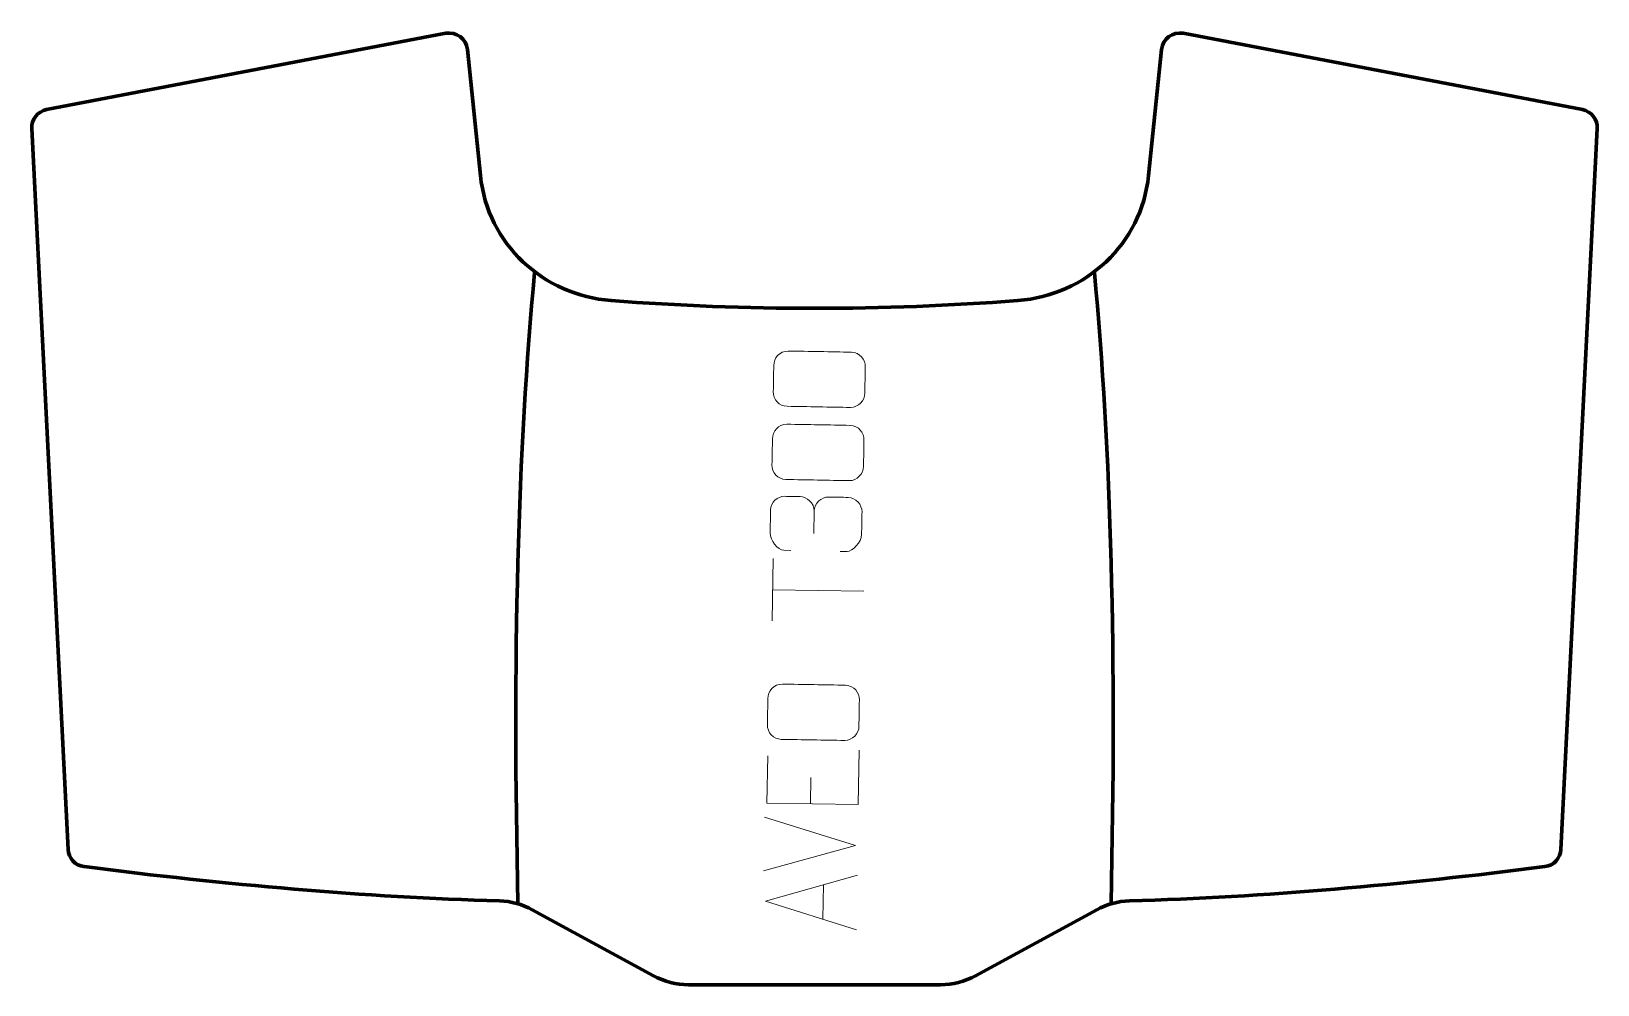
# Model space of a CAD drawing. Header units: millimetres. Extents: x -214 to 214, y -130 to 130.
import ezdxf

# ---------------------------------------------------------------- set-up
doc = ezdxf.new("R2010")
doc.units = ezdxf.units.MM
doc.header["$MEASUREMENT"] = 0
for name, color, linetype in [('layer 1', 7, 'Continuous'), ('layer 2', 7, 'Continuous'), ('layer 3', 7, 'Continuous')]:
    doc.layers.add(name, color=color, linetype=linetype)

msp = doc.modelspace()

# ---------------------------------------------------------------- linework, layer by layer
at = {"layer": 'layer 1', "color": 250, "lineweight": 9}
for points, knots in [([(-11.2555, 32.0527), (-11.2137, 34.4184), (-11.1718, 36.7846), (-11.13, 39.1507), (-11.13, 39.1507), (-11.1305, 41.1315), (-9.6007, 43.1308), (-7.1585, 43.1147), (-7.1585, 43.1147), (-1.402, 43.0125), (4.3549, 42.9107), (10.1122, 42.8093), (10.1122, 42.8093), (12.437, 42.626), (13.8889, 40.8937), (13.8611, 38.7087), (13.8611, 38.7087), (13.8187, 36.3367), (13.7768, 33.9647), (13.7352, 31.593), (13.7352, 31.593), (13.8061, 29.633), (11.883, 27.6603), (9.8626, 27.7074), (9.8626, 27.7074), (4.0828, 27.81), (-1.6965, 27.9122), (-7.4754, 28.014), (-7.4754, 28.014), (-9.617, 28.0562), (-11.3078, 29.8635), (-11.2555, 32.0527)], [0, 0, 0, 0, 0.11111111, 0.11111111, 0.11111111, 0.11111111, 0.22222222, 0.22222222, 0.22222222, 0.22222222, 0.33333333, 0.33333333, 0.33333333, 0.33333333, 0.44444444, 0.44444444, 0.44444444, 0.44444444, 0.55555556, 0.55555556, 0.55555556, 0.55555556, 0.66666667, 0.66666667, 0.66666667, 0.66666667, 0.77777778, 0.77777778, 0.77777778, 0.77777778, 1, 1, 1, 1]), ([(-11.6092, 12.0558), (-11.5673, 14.4216), (-11.5255, 16.7877), (-11.4836, 19.1539), (-11.4836, 19.1539), (-11.4842, 21.1346), (-9.9543, 23.1339), (-7.5121, 23.1178), (-7.5121, 23.1178), (-1.7556, 23.0156), (4.0013, 22.9138), (9.7586, 22.8124), (9.7586, 22.8124), (12.0833, 22.6291), (13.5352, 20.8968), (13.5074, 18.7119), (13.5074, 18.7119), (13.4651, 16.3398), (13.4231, 13.9678), (13.3816, 11.5961), (13.3816, 11.5961), (13.4525, 9.6361), (11.5293, 7.6634), (9.5089, 7.7105), (9.5089, 7.7105), (3.7292, 7.8131), (-2.0501, 7.9154), (-7.8291, 8.0172), (-7.8291, 8.0172), (-9.9707, 8.0594), (-11.6614, 9.8666), (-11.6092, 12.0558)], [0, 0, 0, 0, 0.11111111, 0.11111111, 0.11111111, 0.11111111, 0.22222222, 0.22222222, 0.22222222, 0.22222222, 0.33333333, 0.33333333, 0.33333333, 0.33333333, 0.44444444, 0.44444444, 0.44444444, 0.44444444, 0.55555556, 0.55555556, 0.55555556, 0.55555556, 0.66666667, 0.66666667, 0.66666667, 0.66666667, 0.77777778, 0.77777778, 0.77777778, 0.77777778, 1, 1, 1, 1]), ([(-6.4934, -11.347), (-6.4934, -11.347), (-8.3504, -11.3141), (-8.3504, -11.3141), (-8.3504, -11.3141), (-10.0923, -11.2976), (-12.163, -8.5961), (-12.1038, -6.5377), (-12.1038, -6.5377), (-12.0673, -4.474), (-12.0308, -2.4102), (-11.9943, -0.3469), (-11.9943, -0.3469), (-11.9644, 1.8475), (-10.0895, 3.4129), (-8.177, 3.4234), (-8.177, 3.4234), (-6.7421, 3.3977), (-5.3072, 3.3723), (-3.872, 3.3473), (-3.872, 3.3473), (-2.2196, 3.2694), (-0.0182, 1.6277), (-0.0671, -0.5702), (-0.0671, -0.5702), (-0.017, 1.6331), (1.8144, 3.2089), (3.8745, 3.2265), (3.8745, 3.2265), (5.659, 3.1945), (7.4434, 3.163), (9.2282, 3.1318), (9.2282, 3.1318), (11.2895, 3.1054), (13.016, 1.0197), (12.9757, -0.8008), (12.9757, -0.8008), (12.9388, -2.8657), (12.9023, -4.9306), (12.8661, -6.9959), (12.8661, -6.9959), (12.8162, -9.164), (10.3716, -11.6522), (8.9098, -11.6449), (8.9098, -11.6449), (8.9098, -11.6449), (7.0015, -11.6111), (7.0015, -11.6111)], [0, 0, 0, 0, 0.07692308, 0.07692308, 0.07692308, 0.07692308, 0.15384615, 0.15384615, 0.15384615, 0.15384615, 0.23076923, 0.23076923, 0.23076923, 0.23076923, 0.30769231, 0.30769231, 0.30769231, 0.30769231, 0.38461538, 0.38461538, 0.38461538, 0.38461538, 0.46153846, 0.46153846, 0.46153846, 0.46153846, 0.53846154, 0.53846154, 0.53846154, 0.53846154, 0.61538462, 0.61538462, 0.61538462, 0.61538462, 0.69230769, 0.69230769, 0.69230769, 0.69230769, 0.76923077, 0.76923077, 0.76923077, 0.76923077, 0.84615385, 0.84615385, 0.84615385, 0.84615385, 1, 1, 1, 1]), ([(-12.8647, -58.9331), (-12.8228, -56.5673), (-12.781, -54.2012), (-12.7391, -51.835), (-12.7391, -51.835), (-12.7397, -49.8543), (-11.2098, -47.855), (-8.7676, -47.871), (-8.7676, -47.871), (-3.0111, -47.9733), (2.7458, -48.0751), (8.5031, -48.1765), (8.5031, -48.1765), (10.8278, -48.3598), (12.2797, -50.0921), (12.2519, -52.277), (12.2519, -52.277), (12.2096, -54.6491), (12.1676, -57.0211), (12.1261, -59.3928), (12.1261, -59.3928), (12.197, -61.3528), (10.2738, -63.3255), (8.2534, -63.2784), (8.2534, -63.2784), (2.4737, -63.1758), (-3.3056, -63.0735), (-9.0846, -62.9717), (-9.0846, -62.9717), (-11.2262, -62.9295), (-12.9169, -61.1223), (-12.8647, -58.9331)], [0, 0, 0, 0, 0.11111111, 0.11111111, 0.11111111, 0.11111111, 0.22222222, 0.22222222, 0.22222222, 0.22222222, 0.33333333, 0.33333333, 0.33333333, 0.33333333, 0.44444444, 0.44444444, 0.44444444, 0.44444444, 0.55555556, 0.55555556, 0.55555556, 0.55555556, 0.66666667, 0.66666667, 0.66666667, 0.66666667, 0.77777778, 0.77777778, 0.77777778, 0.77777778, 1, 1, 1, 1]), ([(-12.769, -67.5033), (-12.769, -67.5033), (-12.9966, -80.3753), (-12.9966, -80.3753), (-12.9966, -80.3753), (-12.9966, -80.3753), (11.953, -80.8166), (11.953, -80.8166), (11.953, -80.8166), (11.953, -80.8166), (12.2159, -65.953), (12.2159, -65.953)], [0, 0, 0, 0, 0.25, 0.25, 0.25, 0.25, 0.5, 0.5, 0.5, 0.5, 1, 1, 1, 1]), ([(11.4572, -114.9822), (11.4572, -114.9822), (-13.3622, -107.1711), (-13.3622, -107.1711), (-13.3622, -107.1711), (-13.3622, -107.1711), (11.7214, -100.0436), (11.7214, -100.0436)], [0, 0, 0, 0, 0.33333333, 0.33333333, 0.33333333, 0.33333333, 1, 1, 1, 1])]:
    msp.add_open_spline(points, degree=3, knots=knots, dxfattribs=at)
for points in [[(-0.166, -6.7485), (-0.166, -6.7485), (-0.0564, -0.553), (-0.0564, -0.553)], [(-11.5733, -30.5795), (-11.5733, -30.5795), (-11.273, -13.5949), (-11.273, -13.5949)], [(13.503, -22.5278), (13.503, -22.5278), (-11.4467, -22.0866), (-11.4467, -22.0866)], [(-1.1188, -80.5854), (-1.1188, -80.5854), (-0.9921, -73.4184), (-0.9921, -73.4184)], [(-13.6618, -84.2186), (-13.6618, -84.2186), (11.1584, -91.9804), (11.1584, -91.9804)], [(11.1584, -91.9805), (11.1584, -91.9805), (-13.9208, -98.8599), (-13.9208, -98.8599)], [(2.2573, -112.0965), (2.2573, -112.0965), (2.4252, -102.6022), (2.4252, -102.6022)]]:
    msp.add_open_spline(points, degree=3, dxfattribs=at)
at = {"layer": 'layer 2', "color": 12, "lineweight": 200}
msp.add_open_spline([(34.405, -129.9991), (37.7384, -129.9991), (41.0189, -129.163), (43.9484, -127.567), (43.9484, -127.567), (43.9484, -127.567), (77.0862, -109.5157), (77.0862, -109.5157), (77.0862, -109.5157), (79.8382, -108.0164), (82.9017, -107.1814), (86.0319, -107.0936), (86.0319, -107.0936), (122.9261, -106.0575), (160.8607, -102.6793), (199.4824, -97.7545), (199.4824, -97.7545), (201.8827, -97.4483), (203.7189, -95.4554), (203.8414, -93.0304), (203.8414, -93.0304), (203.8414, -93.0304), (213.7692, 103.8853), (213.7692, 103.8853), (213.7692, 103.8853), (213.8952, 106.3861), (212.1637, 108.5972), (209.7119, 109.0664), (209.7119, 109.0664), (209.7119, 109.0664), (100.7043, 129.9111), (100.7043, 129.9111), (100.7043, 129.9111), (97.8271, 130.4614), (95.0969, 128.4238), (94.7949, 125.501), (94.7949, 125.501), (94.7949, 125.501), (91.2315, 91.0286), (91.2315, 91.0286), (91.2315, 91.0286), (89.3043, 72.3857), (74.131, 58.3105), (55.5036, 56.8928), (55.5036, 56.8928), (18.7671, 54.097), (-18.767, 54.097), (-55.5031, 56.8928), (-55.5031, 56.8928), (-74.1308, 58.3105), (-89.3042, 72.3857), (-91.231, 91.0286), (-91.231, 91.0286), (-91.231, 91.0286), (-94.7948, 125.501), (-94.7948, 125.501), (-94.7948, 125.501), (-95.0968, 128.4238), (-97.8273, 130.4614), (-100.7042, 129.9111), (-100.7042, 129.9111), (-100.7042, 129.9111), (-209.7115, 109.0664), (-209.7115, 109.0664), (-209.7115, 109.0664), (-212.1636, 108.5972), (-213.8951, 106.3861), (-213.7691, 103.8853), (-213.7691, 103.8853), (-213.7691, 103.8853), (-203.841, -93.0304), (-203.841, -93.0304), (-203.841, -93.0304), (-203.7188, -95.4554), (-201.8827, -97.4483), (-199.482, -97.7545), (-199.482, -97.7545), (-160.8606, -102.6793), (-122.926, -106.0575), (-86.0318, -107.0936), (-86.0318, -107.0936), (-82.9016, -107.1814), (-79.8377, -108.0164), (-77.0861, -109.5157), (-77.0861, -109.5157), (-77.0861, -109.5157), (-43.9482, -127.567), (-43.9482, -127.567), (-43.9482, -127.567), (-41.0188, -129.163), (-37.7383, -129.9991), (-34.4049, -129.9991), (-34.4049, -129.9991), (-34.4049, -129.9991), (34.405, -129.9991), (34.405, -129.9991)], degree=3, knots=[0, 0, 0, 0, 0.04, 0.04, 0.04, 0.04, 0.08, 0.08, 0.08, 0.08, 0.12, 0.12, 0.12, 0.12, 0.16, 0.16, 0.16, 0.16, 0.2, 0.2, 0.2, 0.2, 0.24, 0.24, 0.24, 0.24, 0.28, 0.28, 0.28, 0.28, 0.32, 0.32, 0.32, 0.32, 0.36, 0.36, 0.36, 0.36, 0.4, 0.4, 0.4, 0.4, 0.44, 0.44, 0.44, 0.44, 0.48, 0.48, 0.48, 0.48, 0.52, 0.52, 0.52, 0.52, 0.56, 0.56, 0.56, 0.56, 0.6, 0.6, 0.6, 0.6, 0.64, 0.64, 0.64, 0.64, 0.68, 0.68, 0.68, 0.68, 0.72, 0.72, 0.72, 0.72, 0.76, 0.76, 0.76, 0.76, 0.8, 0.8, 0.8, 0.8, 0.84, 0.84, 0.84, 0.84, 0.88, 0.88, 0.88, 0.88, 0.92, 0.92, 0.92, 0.92, 1, 1, 1, 1], dxfattribs=at)
at = {"layer": 'layer 3', "color": 142, "lineweight": 200}
for points in [[(-76.4327, 64.612), (-81.0234, 16.2698), (-82.5397, -41.2344), (-80.9807, -107.9006)], [(76.4328, 64.612), (81.0238, 16.2698), (82.5397, -41.2344), (80.9811, -107.9006)]]:
    msp.add_open_spline(points, degree=3, dxfattribs=at)

doc.saveas('drawing.dxf')
